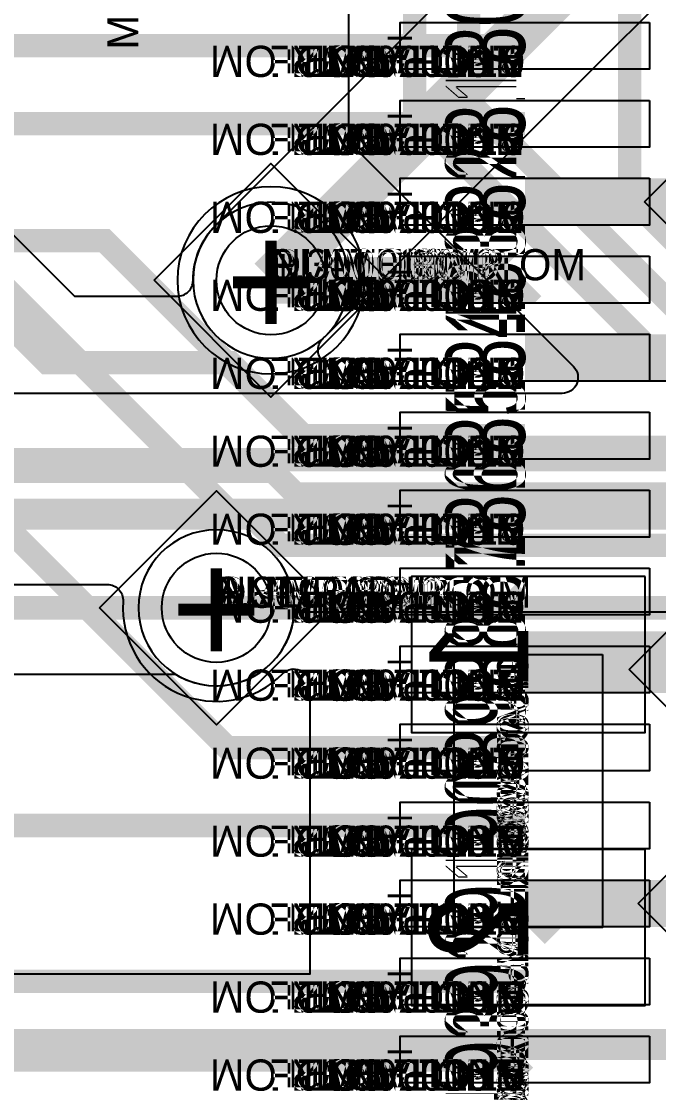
# Model space of a CAD drawing. Extents: x 0 to 323, y 0 to 320.
# Drawn here: x 51.7 to 55.79, y 47.33 to 54.11 of the extents above; entities that cross this region are included whole.
import ezdxf
from ezdxf.enums import TextEntityAlignment as Align

# ---------------------------------------------------------------- set-up
doc = ezdxf.new("R2010")
doc.units = 0
doc.header["$MEASUREMENT"] = 0
doc.layers.get('0').update_dxf_attribs({"linetype": 'CONTINUOUS'})
for name, color, linetype in [('CDN_FIGURES', 7, 'CONTINUOUS'), ('ETCH_BOTTOM', 7, 'CONTINUOUS'), ('ETCH_GND', 3, 'CONTINUOUS'), ('ETCH_INT1', 4, 'CONTINUOUS'), ('ETCH_INT2', 5, 'CONTINUOUS'), ('ETCH_PWR', 6, 'CONTINUOUS'), ('ETCH_TOP', 2, 'CONTINUOUS'), ('MANUFACTURING_NCLEGEND-1-6', 8, 'CONTINUOUS'), ('PACKAGE_GEOMETRY_ASSEMBLY_TOP', 11, 'CONTINUOUS'), ('PACKAGE_GEOMETRY_PIN_NUMBER', 9, 'CONTINUOUS')]:
    doc.layers.add(name, color=color, linetype=linetype)

# ---------------------------------------------------------------- blocks, each defined once
blk = doc.blocks.new('PAD_INFO')
for tag in ['SHAPE_TYPE', 'PAD_HEIGHT', 'PAD_LAYER', 'PAD_TYPE', 'PAD_WIDTH']:
    blk.add_attdef(tag, (0, 0), '', height=0.2)
at = {"flags": 2}
blk.add_attdef('CDN_TYPE', (0, 0), '', height=0.2, dxfattribs=at)
blk = doc.blocks.new('DRILL_INFO')
at = {"flags": 2}
blk.add_attdef('CDN_TYPE', (0, 0), '', height=0.2, dxfattribs=at)
for tag in ['FSHAPE', 'FCHAR', 'DRILL_HEIGHT', 'DIAMETER', 'PLATED', 'DRILL_WIDTH']:
    blk.add_attdef(tag, (0, 0), '', height=0.2)
blk = doc.blocks.new('VIA0700X0300')
at = {"layer": 'ETCH_BOTTOM'}
blk.add_circle((0, 0), 0.35, dxfattribs=at)
at = {"layer": 'ETCH_GND'}
blk.add_circle((0, 0), 0.35, dxfattribs=at)
at = {"layer": 'ETCH_INT1'}
blk.add_circle((0, 0), 0.35, dxfattribs=at)
at = {"layer": 'ETCH_INT2'}
blk.add_circle((0, 0), 0.35, dxfattribs=at)
at = {"layer": 'ETCH_PWR'}
blk.add_circle((0, 0), 0.35, dxfattribs=at)
at = {"layer": 'ETCH_TOP'}
blk.add_circle((0, 0), 0.35, dxfattribs=at)
ref = blk.add_blockref('PAD_INFO', (0, 0))
ref.add_attrib('PAD_LAYER', 'ETCH_TOP', (0, 0), dxfattribs={"height": 0.2})
ref.add_attrib('SHAPE_TYPE', 'NULL', (0, 0), dxfattribs={"height": 0.2})
ref.add_attrib('PAD_TYPE', 'ANTIPAD', (0, 0), dxfattribs={"height": 0.2})
ref.add_attrib('PAD_WIDTH', '0.000000', (0, 0), dxfattribs={"height": 0.2})
ref.add_attrib('PAD_HEIGHT', '0.000000', (0, 0), dxfattribs={"height": 0.2})
ref = blk.add_blockref('PAD_INFO', (0, 0))
ref.add_attrib('PAD_LAYER', 'ETCH_GND', (0, 0), dxfattribs={"height": 0.2})
ref.add_attrib('SHAPE_TYPE', 'NULL', (0, 0), dxfattribs={"height": 0.2})
ref.add_attrib('PAD_TYPE', 'ANTIPAD', (0, 0), dxfattribs={"height": 0.2})
ref.add_attrib('PAD_WIDTH', '0.000000', (0, 0), dxfattribs={"height": 0.2})
ref.add_attrib('PAD_HEIGHT', '0.000000', (0, 0), dxfattribs={"height": 0.2})
ref = blk.add_blockref('PAD_INFO', (0, 0))
ref.add_attrib('PAD_LAYER', 'ETCH_INT1', (0, 0), dxfattribs={"height": 0.2})
ref.add_attrib('SHAPE_TYPE', 'NULL', (0, 0), dxfattribs={"height": 0.2})
ref.add_attrib('PAD_TYPE', 'ANTIPAD', (0, 0), dxfattribs={"height": 0.2})
ref.add_attrib('PAD_WIDTH', '0.000000', (0, 0), dxfattribs={"height": 0.2})
ref.add_attrib('PAD_HEIGHT', '0.000000', (0, 0), dxfattribs={"height": 0.2})
ref = blk.add_blockref('PAD_INFO', (0, 0))
ref.add_attrib('PAD_LAYER', 'ETCH_INT2', (0, 0), dxfattribs={"height": 0.2})
ref.add_attrib('SHAPE_TYPE', 'NULL', (0, 0), dxfattribs={"height": 0.2})
ref.add_attrib('PAD_TYPE', 'ANTIPAD', (0, 0), dxfattribs={"height": 0.2})
ref.add_attrib('PAD_WIDTH', '0.000000', (0, 0), dxfattribs={"height": 0.2})
ref.add_attrib('PAD_HEIGHT', '0.000000', (0, 0), dxfattribs={"height": 0.2})
ref = blk.add_blockref('PAD_INFO', (0, 0))
ref.add_attrib('PAD_LAYER', 'ETCH_PWR', (0, 0), dxfattribs={"height": 0.2})
ref.add_attrib('SHAPE_TYPE', 'NULL', (0, 0), dxfattribs={"height": 0.2})
ref.add_attrib('PAD_TYPE', 'ANTIPAD', (0, 0), dxfattribs={"height": 0.2})
ref.add_attrib('PAD_WIDTH', '0.000000', (0, 0), dxfattribs={"height": 0.2})
ref.add_attrib('PAD_HEIGHT', '0.000000', (0, 0), dxfattribs={"height": 0.2})
ref = blk.add_blockref('PAD_INFO', (0, 0))
ref.add_attrib('PAD_LAYER', 'ETCH_BOTTOM', (0, 0), dxfattribs={"height": 0.2})
ref.add_attrib('SHAPE_TYPE', 'NULL', (0, 0), dxfattribs={"height": 0.2})
ref.add_attrib('PAD_TYPE', 'ANTIPAD', (0, 0), dxfattribs={"height": 0.2})
ref.add_attrib('PAD_WIDTH', '0.000000', (0, 0), dxfattribs={"height": 0.2})
ref.add_attrib('PAD_HEIGHT', '0.000000', (0, 0), dxfattribs={"height": 0.2})
ref = blk.add_blockref('PAD_INFO', (0, 0))
ref.add_attrib('PAD_LAYER', 'ETCH_TOP', (0, 0), dxfattribs={"height": 0.2})
ref.add_attrib('SHAPE_TYPE', 'NULL', (0, 0), dxfattribs={"height": 0.2})
ref.add_attrib('PAD_TYPE', 'THERMAL', (0, 0), dxfattribs={"height": 0.2})
ref.add_attrib('PAD_WIDTH', '0.000000', (0, 0), dxfattribs={"height": 0.2})
ref.add_attrib('PAD_HEIGHT', '0.000000', (0, 0), dxfattribs={"height": 0.2})
ref = blk.add_blockref('PAD_INFO', (0, 0))
ref.add_attrib('PAD_LAYER', 'ETCH_GND', (0, 0), dxfattribs={"height": 0.2})
ref.add_attrib('SHAPE_TYPE', 'NULL', (0, 0), dxfattribs={"height": 0.2})
ref.add_attrib('PAD_TYPE', 'THERMAL', (0, 0), dxfattribs={"height": 0.2})
ref.add_attrib('PAD_WIDTH', '0.000000', (0, 0), dxfattribs={"height": 0.2})
ref.add_attrib('PAD_HEIGHT', '0.000000', (0, 0), dxfattribs={"height": 0.2})
ref = blk.add_blockref('PAD_INFO', (0, 0))
ref.add_attrib('PAD_LAYER', 'ETCH_INT1', (0, 0), dxfattribs={"height": 0.2})
ref.add_attrib('SHAPE_TYPE', 'NULL', (0, 0), dxfattribs={"height": 0.2})
ref.add_attrib('PAD_TYPE', 'THERMAL', (0, 0), dxfattribs={"height": 0.2})
ref.add_attrib('PAD_WIDTH', '0.000000', (0, 0), dxfattribs={"height": 0.2})
ref.add_attrib('PAD_HEIGHT', '0.000000', (0, 0), dxfattribs={"height": 0.2})
ref = blk.add_blockref('PAD_INFO', (0, 0))
ref.add_attrib('PAD_LAYER', 'ETCH_INT2', (0, 0), dxfattribs={"height": 0.2})
ref.add_attrib('SHAPE_TYPE', 'NULL', (0, 0), dxfattribs={"height": 0.2})
ref.add_attrib('PAD_TYPE', 'THERMAL', (0, 0), dxfattribs={"height": 0.2})
ref.add_attrib('PAD_WIDTH', '0.000000', (0, 0), dxfattribs={"height": 0.2})
ref.add_attrib('PAD_HEIGHT', '0.000000', (0, 0), dxfattribs={"height": 0.2})
ref = blk.add_blockref('PAD_INFO', (0, 0))
ref.add_attrib('PAD_LAYER', 'ETCH_PWR', (0, 0), dxfattribs={"height": 0.2})
ref.add_attrib('SHAPE_TYPE', 'NULL', (0, 0), dxfattribs={"height": 0.2})
ref.add_attrib('PAD_TYPE', 'THERMAL', (0, 0), dxfattribs={"height": 0.2})
ref.add_attrib('PAD_WIDTH', '0.000000', (0, 0), dxfattribs={"height": 0.2})
ref.add_attrib('PAD_HEIGHT', '0.000000', (0, 0), dxfattribs={"height": 0.2})
ref = blk.add_blockref('PAD_INFO', (0, 0))
ref.add_attrib('PAD_LAYER', 'ETCH_BOTTOM', (0, 0), dxfattribs={"height": 0.2})
ref.add_attrib('SHAPE_TYPE', 'NULL', (0, 0), dxfattribs={"height": 0.2})
ref.add_attrib('PAD_TYPE', 'THERMAL', (0, 0), dxfattribs={"height": 0.2})
ref.add_attrib('PAD_WIDTH', '0.000000', (0, 0), dxfattribs={"height": 0.2})
ref.add_attrib('PAD_HEIGHT', '0.000000', (0, 0), dxfattribs={"height": 0.2})
ref = blk.add_blockref('PAD_INFO', (0, 0))
ref.add_attrib('PAD_LAYER', 'ETCH_TOP', (0, 0), dxfattribs={"height": 0.2})
ref.add_attrib('SHAPE_TYPE', 'CIRCLE', (0, 0), dxfattribs={"height": 0.2})
ref.add_attrib('PAD_TYPE', 'REGULAR', (0, 0), dxfattribs={"height": 0.2})
ref.add_attrib('PAD_WIDTH', '0.700000', (0, 0), dxfattribs={"height": 0.2})
ref.add_attrib('PAD_HEIGHT', '0.700000', (0, 0), dxfattribs={"height": 0.2})
ref = blk.add_blockref('PAD_INFO', (0, 0))
ref.add_attrib('PAD_LAYER', 'ETCH_GND', (0, 0), dxfattribs={"height": 0.2})
ref.add_attrib('SHAPE_TYPE', 'CIRCLE', (0, 0), dxfattribs={"height": 0.2})
ref.add_attrib('PAD_TYPE', 'REGULAR', (0, 0), dxfattribs={"height": 0.2})
ref.add_attrib('PAD_WIDTH', '0.700000', (0, 0), dxfattribs={"height": 0.2})
ref.add_attrib('PAD_HEIGHT', '0.700000', (0, 0), dxfattribs={"height": 0.2})
ref = blk.add_blockref('PAD_INFO', (0, 0))
ref.add_attrib('PAD_LAYER', 'ETCH_INT1', (0, 0), dxfattribs={"height": 0.2})
ref.add_attrib('SHAPE_TYPE', 'CIRCLE', (0, 0), dxfattribs={"height": 0.2})
ref.add_attrib('PAD_TYPE', 'REGULAR', (0, 0), dxfattribs={"height": 0.2})
ref.add_attrib('PAD_WIDTH', '0.700000', (0, 0), dxfattribs={"height": 0.2})
ref.add_attrib('PAD_HEIGHT', '0.700000', (0, 0), dxfattribs={"height": 0.2})
ref = blk.add_blockref('PAD_INFO', (0, 0))
ref.add_attrib('PAD_LAYER', 'ETCH_INT2', (0, 0), dxfattribs={"height": 0.2})
ref.add_attrib('SHAPE_TYPE', 'CIRCLE', (0, 0), dxfattribs={"height": 0.2})
ref.add_attrib('PAD_TYPE', 'REGULAR', (0, 0), dxfattribs={"height": 0.2})
ref.add_attrib('PAD_WIDTH', '0.700000', (0, 0), dxfattribs={"height": 0.2})
ref.add_attrib('PAD_HEIGHT', '0.700000', (0, 0), dxfattribs={"height": 0.2})
ref = blk.add_blockref('PAD_INFO', (0, 0))
ref.add_attrib('PAD_LAYER', 'ETCH_PWR', (0, 0), dxfattribs={"height": 0.2})
ref.add_attrib('SHAPE_TYPE', 'CIRCLE', (0, 0), dxfattribs={"height": 0.2})
ref.add_attrib('PAD_TYPE', 'REGULAR', (0, 0), dxfattribs={"height": 0.2})
ref.add_attrib('PAD_WIDTH', '0.700000', (0, 0), dxfattribs={"height": 0.2})
ref.add_attrib('PAD_HEIGHT', '0.700000', (0, 0), dxfattribs={"height": 0.2})
ref = blk.add_blockref('PAD_INFO', (0, 0))
ref.add_attrib('PAD_LAYER', 'ETCH_BOTTOM', (0, 0), dxfattribs={"height": 0.2})
ref.add_attrib('SHAPE_TYPE', 'CIRCLE', (0, 0), dxfattribs={"height": 0.2})
ref.add_attrib('PAD_TYPE', 'REGULAR', (0, 0), dxfattribs={"height": 0.2})
ref.add_attrib('PAD_WIDTH', '0.700000', (0, 0), dxfattribs={"height": 0.2})
ref.add_attrib('PAD_HEIGHT', '0.700000', (0, 0), dxfattribs={"height": 0.2})
ref = blk.add_blockref('DRILL_INFO', (0, 0))
ref.add_attrib('DIAMETER', '0.300000', (0, 0), dxfattribs={"height": 0.2})
ref.add_attrib('PLATED', 'PLATED', (0, 0), dxfattribs={"height": 0.2})
ref.add_attrib('FSHAPE', 'DIAMOND', (0, 0), dxfattribs={"height": 0.2})
ref.add_attrib('FCHAR', '+', (0, 0), dxfattribs={"height": 0.2})
ref.add_attrib('DRILL_WIDTH', '1.500000', (0, 0), dxfattribs={"height": 0.2})
ref.add_attrib('DRILL_HEIGHT', '1.500000', (0, 0), dxfattribs={"height": 0.2})
for tag in ['CDN_TYPE', 'PIN']:
    blk.add_attdef(tag, (0, 0), '', height=0.2)
at = {"flags": 2}
for tag in ['PSTKNAME', 'BBV']:
    blk.add_attdef(tag, (0, 0), '', height=0.2, dxfattribs=at)
blk = doc.blocks.new('FIGURE_DIAMOND')
at = {"layer": 'CDN_FIGURES'}
blk.add_lwpolyline([(-0.5, 0), (0, 0.5), (0.5, 0), (0, -0.5)], close=True, dxfattribs=at)
blk = doc.blocks.new('RC1600X0300TS_NS')
at = {"layer": 'ETCH_TOP'}
blk.add_lwpolyline([(-0.8, -0.15), (-0.8, 0.15), (0.8, 0.15), (0.8, -0.15)], close=True, dxfattribs=at)
ref = blk.add_blockref('PAD_INFO', (0, 0))
ref.add_attrib('PAD_LAYER', 'ETCH_TOP', (0, 0), dxfattribs={"height": 0.2})
ref.add_attrib('SHAPE_TYPE', 'NULL', (0, 0), dxfattribs={"height": 0.2})
ref.add_attrib('PAD_TYPE', 'ANTIPAD', (0, 0), dxfattribs={"height": 0.2})
ref.add_attrib('PAD_WIDTH', '0.000000', (0, 0), dxfattribs={"height": 0.2})
ref.add_attrib('PAD_HEIGHT', '0.000000', (0, 0), dxfattribs={"height": 0.2})
ref = blk.add_blockref('PAD_INFO', (0, 0))
ref.add_attrib('PAD_LAYER', 'ETCH_GND', (0, 0), dxfattribs={"height": 0.2})
ref.add_attrib('SHAPE_TYPE', 'NULL', (0, 0), dxfattribs={"height": 0.2})
ref.add_attrib('PAD_TYPE', 'ANTIPAD', (0, 0), dxfattribs={"height": 0.2})
ref.add_attrib('PAD_WIDTH', '0.000000', (0, 0), dxfattribs={"height": 0.2})
ref.add_attrib('PAD_HEIGHT', '0.000000', (0, 0), dxfattribs={"height": 0.2})
ref = blk.add_blockref('PAD_INFO', (0, 0))
ref.add_attrib('PAD_LAYER', 'ETCH_INT1', (0, 0), dxfattribs={"height": 0.2})
ref.add_attrib('SHAPE_TYPE', 'NULL', (0, 0), dxfattribs={"height": 0.2})
ref.add_attrib('PAD_TYPE', 'ANTIPAD', (0, 0), dxfattribs={"height": 0.2})
ref.add_attrib('PAD_WIDTH', '0.000000', (0, 0), dxfattribs={"height": 0.2})
ref.add_attrib('PAD_HEIGHT', '0.000000', (0, 0), dxfattribs={"height": 0.2})
ref = blk.add_blockref('PAD_INFO', (0, 0))
ref.add_attrib('PAD_LAYER', 'ETCH_INT2', (0, 0), dxfattribs={"height": 0.2})
ref.add_attrib('SHAPE_TYPE', 'NULL', (0, 0), dxfattribs={"height": 0.2})
ref.add_attrib('PAD_TYPE', 'ANTIPAD', (0, 0), dxfattribs={"height": 0.2})
ref.add_attrib('PAD_WIDTH', '0.000000', (0, 0), dxfattribs={"height": 0.2})
ref.add_attrib('PAD_HEIGHT', '0.000000', (0, 0), dxfattribs={"height": 0.2})
ref = blk.add_blockref('PAD_INFO', (0, 0))
ref.add_attrib('PAD_LAYER', 'ETCH_PWR', (0, 0), dxfattribs={"height": 0.2})
ref.add_attrib('SHAPE_TYPE', 'NULL', (0, 0), dxfattribs={"height": 0.2})
ref.add_attrib('PAD_TYPE', 'ANTIPAD', (0, 0), dxfattribs={"height": 0.2})
ref.add_attrib('PAD_WIDTH', '0.000000', (0, 0), dxfattribs={"height": 0.2})
ref.add_attrib('PAD_HEIGHT', '0.000000', (0, 0), dxfattribs={"height": 0.2})
ref = blk.add_blockref('PAD_INFO', (0, 0))
ref.add_attrib('PAD_LAYER', 'ETCH_BOTTOM', (0, 0), dxfattribs={"height": 0.2})
ref.add_attrib('SHAPE_TYPE', 'NULL', (0, 0), dxfattribs={"height": 0.2})
ref.add_attrib('PAD_TYPE', 'ANTIPAD', (0, 0), dxfattribs={"height": 0.2})
ref.add_attrib('PAD_WIDTH', '0.000000', (0, 0), dxfattribs={"height": 0.2})
ref.add_attrib('PAD_HEIGHT', '0.000000', (0, 0), dxfattribs={"height": 0.2})
ref = blk.add_blockref('PAD_INFO', (0, 0))
ref.add_attrib('PAD_LAYER', 'ETCH_TOP', (0, 0), dxfattribs={"height": 0.2})
ref.add_attrib('SHAPE_TYPE', 'NULL', (0, 0), dxfattribs={"height": 0.2})
ref.add_attrib('PAD_TYPE', 'THERMAL', (0, 0), dxfattribs={"height": 0.2})
ref.add_attrib('PAD_WIDTH', '0.000000', (0, 0), dxfattribs={"height": 0.2})
ref.add_attrib('PAD_HEIGHT', '0.000000', (0, 0), dxfattribs={"height": 0.2})
ref = blk.add_blockref('PAD_INFO', (0, 0))
ref.add_attrib('PAD_LAYER', 'ETCH_GND', (0, 0), dxfattribs={"height": 0.2})
ref.add_attrib('SHAPE_TYPE', 'NULL', (0, 0), dxfattribs={"height": 0.2})
ref.add_attrib('PAD_TYPE', 'THERMAL', (0, 0), dxfattribs={"height": 0.2})
ref.add_attrib('PAD_WIDTH', '0.000000', (0, 0), dxfattribs={"height": 0.2})
ref.add_attrib('PAD_HEIGHT', '0.000000', (0, 0), dxfattribs={"height": 0.2})
ref = blk.add_blockref('PAD_INFO', (0, 0))
ref.add_attrib('PAD_LAYER', 'ETCH_INT1', (0, 0), dxfattribs={"height": 0.2})
ref.add_attrib('SHAPE_TYPE', 'NULL', (0, 0), dxfattribs={"height": 0.2})
ref.add_attrib('PAD_TYPE', 'THERMAL', (0, 0), dxfattribs={"height": 0.2})
ref.add_attrib('PAD_WIDTH', '0.000000', (0, 0), dxfattribs={"height": 0.2})
ref.add_attrib('PAD_HEIGHT', '0.000000', (0, 0), dxfattribs={"height": 0.2})
ref = blk.add_blockref('PAD_INFO', (0, 0))
ref.add_attrib('PAD_LAYER', 'ETCH_INT2', (0, 0), dxfattribs={"height": 0.2})
ref.add_attrib('SHAPE_TYPE', 'NULL', (0, 0), dxfattribs={"height": 0.2})
ref.add_attrib('PAD_TYPE', 'THERMAL', (0, 0), dxfattribs={"height": 0.2})
ref.add_attrib('PAD_WIDTH', '0.000000', (0, 0), dxfattribs={"height": 0.2})
ref.add_attrib('PAD_HEIGHT', '0.000000', (0, 0), dxfattribs={"height": 0.2})
ref = blk.add_blockref('PAD_INFO', (0, 0))
ref.add_attrib('PAD_LAYER', 'ETCH_PWR', (0, 0), dxfattribs={"height": 0.2})
ref.add_attrib('SHAPE_TYPE', 'NULL', (0, 0), dxfattribs={"height": 0.2})
ref.add_attrib('PAD_TYPE', 'THERMAL', (0, 0), dxfattribs={"height": 0.2})
ref.add_attrib('PAD_WIDTH', '0.000000', (0, 0), dxfattribs={"height": 0.2})
ref.add_attrib('PAD_HEIGHT', '0.000000', (0, 0), dxfattribs={"height": 0.2})
ref = blk.add_blockref('PAD_INFO', (0, 0))
ref.add_attrib('PAD_LAYER', 'ETCH_BOTTOM', (0, 0), dxfattribs={"height": 0.2})
ref.add_attrib('SHAPE_TYPE', 'NULL', (0, 0), dxfattribs={"height": 0.2})
ref.add_attrib('PAD_TYPE', 'THERMAL', (0, 0), dxfattribs={"height": 0.2})
ref.add_attrib('PAD_WIDTH', '0.000000', (0, 0), dxfattribs={"height": 0.2})
ref.add_attrib('PAD_HEIGHT', '0.000000', (0, 0), dxfattribs={"height": 0.2})
ref = blk.add_blockref('PAD_INFO', (0, 0))
ref.add_attrib('PAD_LAYER', 'ETCH_TOP', (0, 0), dxfattribs={"height": 0.2})
ref.add_attrib('SHAPE_TYPE', 'RECTANGLE', (0, 0), dxfattribs={"height": 0.2})
ref.add_attrib('PAD_TYPE', 'REGULAR', (0, 0), dxfattribs={"height": 0.2})
ref.add_attrib('PAD_WIDTH', '1.600000', (0, 0), dxfattribs={"height": 0.2})
ref.add_attrib('PAD_HEIGHT', '0.300000', (0, 0), dxfattribs={"height": 0.2})
ref = blk.add_blockref('PAD_INFO', (0, 0))
ref.add_attrib('PAD_LAYER', 'ETCH_GND', (0, 0), dxfattribs={"height": 0.2})
ref.add_attrib('SHAPE_TYPE', 'NULL', (0, 0), dxfattribs={"height": 0.2})
ref.add_attrib('PAD_TYPE', 'REGULAR', (0, 0), dxfattribs={"height": 0.2})
ref.add_attrib('PAD_WIDTH', '0.000000', (0, 0), dxfattribs={"height": 0.2})
ref.add_attrib('PAD_HEIGHT', '0.000000', (0, 0), dxfattribs={"height": 0.2})
ref = blk.add_blockref('PAD_INFO', (0, 0))
ref.add_attrib('PAD_LAYER', 'ETCH_INT1', (0, 0), dxfattribs={"height": 0.2})
ref.add_attrib('SHAPE_TYPE', 'NULL', (0, 0), dxfattribs={"height": 0.2})
ref.add_attrib('PAD_TYPE', 'REGULAR', (0, 0), dxfattribs={"height": 0.2})
ref.add_attrib('PAD_WIDTH', '0.000000', (0, 0), dxfattribs={"height": 0.2})
ref.add_attrib('PAD_HEIGHT', '0.000000', (0, 0), dxfattribs={"height": 0.2})
ref = blk.add_blockref('PAD_INFO', (0, 0))
ref.add_attrib('PAD_LAYER', 'ETCH_INT2', (0, 0), dxfattribs={"height": 0.2})
ref.add_attrib('SHAPE_TYPE', 'NULL', (0, 0), dxfattribs={"height": 0.2})
ref.add_attrib('PAD_TYPE', 'REGULAR', (0, 0), dxfattribs={"height": 0.2})
ref.add_attrib('PAD_WIDTH', '0.000000', (0, 0), dxfattribs={"height": 0.2})
ref.add_attrib('PAD_HEIGHT', '0.000000', (0, 0), dxfattribs={"height": 0.2})
ref = blk.add_blockref('PAD_INFO', (0, 0))
ref.add_attrib('PAD_LAYER', 'ETCH_PWR', (0, 0), dxfattribs={"height": 0.2})
ref.add_attrib('SHAPE_TYPE', 'NULL', (0, 0), dxfattribs={"height": 0.2})
ref.add_attrib('PAD_TYPE', 'REGULAR', (0, 0), dxfattribs={"height": 0.2})
ref.add_attrib('PAD_WIDTH', '0.000000', (0, 0), dxfattribs={"height": 0.2})
ref.add_attrib('PAD_HEIGHT', '0.000000', (0, 0), dxfattribs={"height": 0.2})
ref = blk.add_blockref('PAD_INFO', (0, 0))
ref.add_attrib('PAD_LAYER', 'ETCH_BOTTOM', (0, 0), dxfattribs={"height": 0.2})
ref.add_attrib('SHAPE_TYPE', 'NULL', (0, 0), dxfattribs={"height": 0.2})
ref.add_attrib('PAD_TYPE', 'REGULAR', (0, 0), dxfattribs={"height": 0.2})
ref.add_attrib('PAD_WIDTH', '0.000000', (0, 0), dxfattribs={"height": 0.2})
ref.add_attrib('PAD_HEIGHT', '0.000000', (0, 0), dxfattribs={"height": 0.2})
ref = blk.add_blockref('DRILL_INFO', (0, 0))
ref.add_attrib('DIAMETER', '0.000000', (0, 0), dxfattribs={"height": 0.2})
ref.add_attrib('PLATED', 'PLATED', (0, 0), dxfattribs={"height": 0.2})
ref.add_attrib('FSHAPE', 'NULL', (0, 0), dxfattribs={"height": 0.2})
ref.add_attrib('DRILL_WIDTH', '0.000000', (0, 0), dxfattribs={"height": 0.2})
ref.add_attrib('DRILL_HEIGHT', '0.000000', (0, 0), dxfattribs={"height": 0.2})
for tag in ['CDN_TYPE', 'PIN']:
    blk.add_attdef(tag, (0, 0), '', height=0.2)
at = {"flags": 2}
for tag in ['PSTKNAME', 'BBV']:
    blk.add_attdef(tag, (0, 0), '', height=0.2, dxfattribs=at)
blk = doc.blocks.new('F42')
at = {"layer": 'ETCH_TOP', "rotation": 90}
for p in [(9.75, 2.25), (10.25, 2.25), (10.75, 2.25), (11.25, 2.25), (11.75, 2.25), (12.25, 2.25), (12.75, 2.25), (13.25, 2.25), (13.75, 2.25), (14.25, 2.25), (14.75, 2.25), (15.25, 2.25), (15.75, 2.25), (16.25, 2.25)]:
    blk.add_blockref('RC1600X0300TS_NS', p, dxfattribs=at)
at = {"flags": 2}
for tag in ['SYMBOL_TYPE', 'CDN_TYPE', 'REFDES']:
    blk.add_attdef(tag, (0, 0), '', height=0.2, dxfattribs=at)
blk = doc.blocks.new('RC1000X1500TS')
at = {"layer": 'ETCH_TOP'}
blk.add_lwpolyline([(-0.5, -0.75), (-0.5, 0.75), (0.5, 0.75), (0.5, -0.75)], close=True, dxfattribs=at)
ref = blk.add_blockref('PAD_INFO', (0, 0))
ref.add_attrib('PAD_LAYER', 'ETCH_TOP', (0, 0), dxfattribs={"height": 0.2})
ref.add_attrib('SHAPE_TYPE', 'NULL', (0, 0), dxfattribs={"height": 0.2})
ref.add_attrib('PAD_TYPE', 'ANTIPAD', (0, 0), dxfattribs={"height": 0.2})
ref.add_attrib('PAD_WIDTH', '0.000000', (0, 0), dxfattribs={"height": 0.2})
ref.add_attrib('PAD_HEIGHT', '0.000000', (0, 0), dxfattribs={"height": 0.2})
ref = blk.add_blockref('PAD_INFO', (0, 0))
ref.add_attrib('PAD_LAYER', 'ETCH_GND', (0, 0), dxfattribs={"height": 0.2})
ref.add_attrib('SHAPE_TYPE', 'NULL', (0, 0), dxfattribs={"height": 0.2})
ref.add_attrib('PAD_TYPE', 'ANTIPAD', (0, 0), dxfattribs={"height": 0.2})
ref.add_attrib('PAD_WIDTH', '0.000000', (0, 0), dxfattribs={"height": 0.2})
ref.add_attrib('PAD_HEIGHT', '0.000000', (0, 0), dxfattribs={"height": 0.2})
ref = blk.add_blockref('PAD_INFO', (0, 0))
ref.add_attrib('PAD_LAYER', 'ETCH_INT1', (0, 0), dxfattribs={"height": 0.2})
ref.add_attrib('SHAPE_TYPE', 'NULL', (0, 0), dxfattribs={"height": 0.2})
ref.add_attrib('PAD_TYPE', 'ANTIPAD', (0, 0), dxfattribs={"height": 0.2})
ref.add_attrib('PAD_WIDTH', '0.000000', (0, 0), dxfattribs={"height": 0.2})
ref.add_attrib('PAD_HEIGHT', '0.000000', (0, 0), dxfattribs={"height": 0.2})
ref = blk.add_blockref('PAD_INFO', (0, 0))
ref.add_attrib('PAD_LAYER', 'ETCH_INT2', (0, 0), dxfattribs={"height": 0.2})
ref.add_attrib('SHAPE_TYPE', 'NULL', (0, 0), dxfattribs={"height": 0.2})
ref.add_attrib('PAD_TYPE', 'ANTIPAD', (0, 0), dxfattribs={"height": 0.2})
ref.add_attrib('PAD_WIDTH', '0.000000', (0, 0), dxfattribs={"height": 0.2})
ref.add_attrib('PAD_HEIGHT', '0.000000', (0, 0), dxfattribs={"height": 0.2})
ref = blk.add_blockref('PAD_INFO', (0, 0))
ref.add_attrib('PAD_LAYER', 'ETCH_PWR', (0, 0), dxfattribs={"height": 0.2})
ref.add_attrib('SHAPE_TYPE', 'NULL', (0, 0), dxfattribs={"height": 0.2})
ref.add_attrib('PAD_TYPE', 'ANTIPAD', (0, 0), dxfattribs={"height": 0.2})
ref.add_attrib('PAD_WIDTH', '0.000000', (0, 0), dxfattribs={"height": 0.2})
ref.add_attrib('PAD_HEIGHT', '0.000000', (0, 0), dxfattribs={"height": 0.2})
ref = blk.add_blockref('PAD_INFO', (0, 0))
ref.add_attrib('PAD_LAYER', 'ETCH_BOTTOM', (0, 0), dxfattribs={"height": 0.2})
ref.add_attrib('SHAPE_TYPE', 'NULL', (0, 0), dxfattribs={"height": 0.2})
ref.add_attrib('PAD_TYPE', 'ANTIPAD', (0, 0), dxfattribs={"height": 0.2})
ref.add_attrib('PAD_WIDTH', '0.000000', (0, 0), dxfattribs={"height": 0.2})
ref.add_attrib('PAD_HEIGHT', '0.000000', (0, 0), dxfattribs={"height": 0.2})
ref = blk.add_blockref('PAD_INFO', (0, 0))
ref.add_attrib('PAD_LAYER', 'ETCH_TOP', (0, 0), dxfattribs={"height": 0.2})
ref.add_attrib('SHAPE_TYPE', 'NULL', (0, 0), dxfattribs={"height": 0.2})
ref.add_attrib('PAD_TYPE', 'THERMAL', (0, 0), dxfattribs={"height": 0.2})
ref.add_attrib('PAD_WIDTH', '0.000000', (0, 0), dxfattribs={"height": 0.2})
ref.add_attrib('PAD_HEIGHT', '0.000000', (0, 0), dxfattribs={"height": 0.2})
ref = blk.add_blockref('PAD_INFO', (0, 0))
ref.add_attrib('PAD_LAYER', 'ETCH_GND', (0, 0), dxfattribs={"height": 0.2})
ref.add_attrib('SHAPE_TYPE', 'NULL', (0, 0), dxfattribs={"height": 0.2})
ref.add_attrib('PAD_TYPE', 'THERMAL', (0, 0), dxfattribs={"height": 0.2})
ref.add_attrib('PAD_WIDTH', '0.000000', (0, 0), dxfattribs={"height": 0.2})
ref.add_attrib('PAD_HEIGHT', '0.000000', (0, 0), dxfattribs={"height": 0.2})
ref = blk.add_blockref('PAD_INFO', (0, 0))
ref.add_attrib('PAD_LAYER', 'ETCH_INT1', (0, 0), dxfattribs={"height": 0.2})
ref.add_attrib('SHAPE_TYPE', 'NULL', (0, 0), dxfattribs={"height": 0.2})
ref.add_attrib('PAD_TYPE', 'THERMAL', (0, 0), dxfattribs={"height": 0.2})
ref.add_attrib('PAD_WIDTH', '0.000000', (0, 0), dxfattribs={"height": 0.2})
ref.add_attrib('PAD_HEIGHT', '0.000000', (0, 0), dxfattribs={"height": 0.2})
ref = blk.add_blockref('PAD_INFO', (0, 0))
ref.add_attrib('PAD_LAYER', 'ETCH_INT2', (0, 0), dxfattribs={"height": 0.2})
ref.add_attrib('SHAPE_TYPE', 'NULL', (0, 0), dxfattribs={"height": 0.2})
ref.add_attrib('PAD_TYPE', 'THERMAL', (0, 0), dxfattribs={"height": 0.2})
ref.add_attrib('PAD_WIDTH', '0.000000', (0, 0), dxfattribs={"height": 0.2})
ref.add_attrib('PAD_HEIGHT', '0.000000', (0, 0), dxfattribs={"height": 0.2})
ref = blk.add_blockref('PAD_INFO', (0, 0))
ref.add_attrib('PAD_LAYER', 'ETCH_PWR', (0, 0), dxfattribs={"height": 0.2})
ref.add_attrib('SHAPE_TYPE', 'NULL', (0, 0), dxfattribs={"height": 0.2})
ref.add_attrib('PAD_TYPE', 'THERMAL', (0, 0), dxfattribs={"height": 0.2})
ref.add_attrib('PAD_WIDTH', '0.000000', (0, 0), dxfattribs={"height": 0.2})
ref.add_attrib('PAD_HEIGHT', '0.000000', (0, 0), dxfattribs={"height": 0.2})
ref = blk.add_blockref('PAD_INFO', (0, 0))
ref.add_attrib('PAD_LAYER', 'ETCH_BOTTOM', (0, 0), dxfattribs={"height": 0.2})
ref.add_attrib('SHAPE_TYPE', 'NULL', (0, 0), dxfattribs={"height": 0.2})
ref.add_attrib('PAD_TYPE', 'THERMAL', (0, 0), dxfattribs={"height": 0.2})
ref.add_attrib('PAD_WIDTH', '0.000000', (0, 0), dxfattribs={"height": 0.2})
ref.add_attrib('PAD_HEIGHT', '0.000000', (0, 0), dxfattribs={"height": 0.2})
ref = blk.add_blockref('PAD_INFO', (0, 0))
ref.add_attrib('PAD_LAYER', 'ETCH_GND', (0, 0), dxfattribs={"height": 0.2})
ref.add_attrib('SHAPE_TYPE', 'NULL', (0, 0), dxfattribs={"height": 0.2})
ref.add_attrib('PAD_TYPE', 'REGULAR', (0, 0), dxfattribs={"height": 0.2})
ref.add_attrib('PAD_WIDTH', '0.000000', (0, 0), dxfattribs={"height": 0.2})
ref.add_attrib('PAD_HEIGHT', '0.000000', (0, 0), dxfattribs={"height": 0.2})
ref = blk.add_blockref('PAD_INFO', (0, 0))
ref.add_attrib('PAD_LAYER', 'ETCH_INT1', (0, 0), dxfattribs={"height": 0.2})
ref.add_attrib('SHAPE_TYPE', 'NULL', (0, 0), dxfattribs={"height": 0.2})
ref.add_attrib('PAD_TYPE', 'REGULAR', (0, 0), dxfattribs={"height": 0.2})
ref.add_attrib('PAD_WIDTH', '0.000000', (0, 0), dxfattribs={"height": 0.2})
ref.add_attrib('PAD_HEIGHT', '0.000000', (0, 0), dxfattribs={"height": 0.2})
ref = blk.add_blockref('PAD_INFO', (0, 0))
ref.add_attrib('PAD_LAYER', 'ETCH_INT2', (0, 0), dxfattribs={"height": 0.2})
ref.add_attrib('SHAPE_TYPE', 'NULL', (0, 0), dxfattribs={"height": 0.2})
ref.add_attrib('PAD_TYPE', 'REGULAR', (0, 0), dxfattribs={"height": 0.2})
ref.add_attrib('PAD_WIDTH', '0.000000', (0, 0), dxfattribs={"height": 0.2})
ref.add_attrib('PAD_HEIGHT', '0.000000', (0, 0), dxfattribs={"height": 0.2})
ref = blk.add_blockref('PAD_INFO', (0, 0))
ref.add_attrib('PAD_LAYER', 'ETCH_PWR', (0, 0), dxfattribs={"height": 0.2})
ref.add_attrib('SHAPE_TYPE', 'NULL', (0, 0), dxfattribs={"height": 0.2})
ref.add_attrib('PAD_TYPE', 'REGULAR', (0, 0), dxfattribs={"height": 0.2})
ref.add_attrib('PAD_WIDTH', '0.000000', (0, 0), dxfattribs={"height": 0.2})
ref.add_attrib('PAD_HEIGHT', '0.000000', (0, 0), dxfattribs={"height": 0.2})
ref = blk.add_blockref('PAD_INFO', (0, 0))
ref.add_attrib('PAD_LAYER', 'ETCH_BOTTOM', (0, 0), dxfattribs={"height": 0.2})
ref.add_attrib('SHAPE_TYPE', 'NULL', (0, 0), dxfattribs={"height": 0.2})
ref.add_attrib('PAD_TYPE', 'REGULAR', (0, 0), dxfattribs={"height": 0.2})
ref.add_attrib('PAD_WIDTH', '0.000000', (0, 0), dxfattribs={"height": 0.2})
ref.add_attrib('PAD_HEIGHT', '0.000000', (0, 0), dxfattribs={"height": 0.2})
ref = blk.add_blockref('DRILL_INFO', (0, 0))
ref.add_attrib('DIAMETER', '0.000000', (0, 0), dxfattribs={"height": 0.2})
ref.add_attrib('PLATED', 'PLATED', (0, 0), dxfattribs={"height": 0.2})
ref.add_attrib('FSHAPE', 'NULL', (0, 0), dxfattribs={"height": 0.2})
ref.add_attrib('DRILL_WIDTH', '0.000000', (0, 0), dxfattribs={"height": 0.2})
ref.add_attrib('DRILL_HEIGHT', '0.000000', (0, 0), dxfattribs={"height": 0.2})
ref = blk.add_blockref('PAD_INFO', (0, 0))
ref.add_attrib('PAD_LAYER', 'ETCH_TOP', (0, 0), dxfattribs={"height": 0.2})
ref.add_attrib('SHAPE_TYPE', 'RECTANGLE', (0, 0), dxfattribs={"height": 0.2})
ref.add_attrib('PAD_TYPE', 'REGULAR', (0, 0), dxfattribs={"height": 0.2})
ref.add_attrib('PAD_WIDTH', '1.000000', (0, 0), dxfattribs={"height": 0.2})
ref.add_attrib('PAD_HEIGHT', '1.500000', (0, 0), dxfattribs={"height": 0.2})
for tag in ['CDN_TYPE', 'PIN']:
    blk.add_attdef(tag, (0, 0), '', height=0.2)
at = {"flags": 2}
for tag in ['PSTKNAME', 'BBV']:
    blk.add_attdef(tag, (0, 0), '', height=0.2, dxfattribs=at)
blk = doc.blocks.new('F56')
at = {"layer": 'PACKAGE_GEOMETRY_ASSEMBLY_TOP'}
blk.add_lwpolyline([(0, -0.475), (1.75, -0.475), (1.75, 0.475), (0, 0.475)], close=True, dxfattribs=at)
at = {"layer": 'ETCH_TOP'}
ref = blk.add_blockref('RC1000X1500TS', (0, 0), dxfattribs=at)
ref.add_attrib('CDN_TYPE', 'PIN', (0, 0), dxfattribs={"height": 0.2})
ref.add_attrib('PIN', '1', (0, 0), dxfattribs={"height": 0.2})
ref = blk.add_blockref('RC1000X1500TS', (1.75, 0), dxfattribs=at)
ref.add_attrib('CDN_TYPE', 'PIN', (0, 0), dxfattribs={"height": 0.2})
ref.add_attrib('PIN', '2', (0, 0), dxfattribs={"height": 0.2})
at = {"flags": 2}
for tag in ['SYMBOL_TYPE', 'CDN_TYPE', 'REFDES']:
    blk.add_attdef(tag, (0, 0), '', height=0.2, dxfattribs=at)

msp = doc.modelspace()

# ---------------------------------------------------------------- linework, layer by layer
at = {"layer": 'ETCH_BOTTOM'}
for points, format in [([(86.7, 52.45, 0.15, 0.15, 0), (85.6209, 53.529, 0.15, 0.15, 0), (81.029, 53.529, 0.15, 0.15, 0), (78.879, 51.379, 0.15, 0.15, 0), (58.071, 51.379, 0.15, 0.15, 0), (57.25, 52.2, 0.15, 0.15, 0), (56.3868, 52.2, 0.15, 0.15, 0), (55.6, 52.9868, 0.15, 0.15, 0), (55.6, 58.1456, 0.15, 0.15, 0), (46.4556, 67.29, 0.15, 0.15, 0), (46.2078, 67.29, 0.15, 0.15, 0), (45.871, 67.6268, 0.15, 0.15, 0), (45.871, 68.6791, 0.15, 0.15, 0), (43.87, 70.6802, 0.15, 0.15, 0), (43.4322, 71.118, 0.15, 0.15, 0), (37.118, 71.118, 0.15, 0.15, 0), (37, 71, 0.15, 0.15, 0), (25.4367, 71, 0.15, 0.15, 0), (23.0307, 68.594, 0.15, 0.15, 0), (22.056, 68.594, 0.15, 0.15, 0)], "xyseb"), ([(78.5, 47.45, 0.2, 0.2, 0), (71.55, 47.45, 0.2, 0.2, 0), (71.0253, 47.9747, 0.2, 0.2, 0), (59.2446, 47.9747, 0.2, 0.2, 0), (56.2693, 50.95, 0.2, 0.2, 0), (49.6014, 50.95, 0.2, 0.2, 0), (39.485, 61.0664, 0.2, 0.2, 0), (39.485, 61.535, 0.2, 0.2, 0)], "xyseb"), ([(82, 51.75, 0.15, 0.15, 0), (80.0986, 51.75, 0.15, 0.15, 0), (79.1276, 50.779, 0.15, 0.15, 0), (57.3834, 50.779, 0.15, 0.15, 0), (56.5624, 51.6, 0.15, 0.15, 0), (56.1382, 51.6, 0.15, 0.15, 0), (54.221, 53.5172, 0.15, 0.15, 0), (54.221, 57.4972, 0.15, 0.15, 0), (53.2932, 58.425, 0.15, 0.15, 0), (52.725, 58.425, 0.15, 0.15, 0), (51.675, 59.475, 0.15, 0.15, 0), (43.7118, 59.475, 0.15, 0.15, 0), (42.025, 61.1618, 0.15, 0.15, 0), (42.025, 61.475, 0.15, 0.15, 0)], "xyseb"), ([(80.3, 45.95, 0.2, 0.2, 0), (79.4, 46.85, 0.2, 0.2, 0), (78.2514, 46.85, 0.2, 0.2, 0), (78.0014, 47.1, 0.2, 0.2, 0), (71.405, 47.1, 0.2, 0.2, 0), (70.955, 47.55, 0.2, 0.2, 0), (51.35, 47.55, 0.2, 0.2, 0), (38.215, 60.685, 0.2, 0.2, 0)], "xyseb"), ([(43.295, 60.705, 0.15, 0.15, 0), (52.6163, 60.705, 0.15, 0.15, 0), (53.7922, 59.529, 0.15, 0.15, 0), (54.5682, 58.753, 0.15, 0.15, 0), (54.5682, 53.5943, 0.15, 0.15, 0), (56.2625, 51.9, 0.15, 0.15, 0), (56.6867, 51.9, 0.15, 0.15, 0), (57.5077, 51.079, 0.15, 0.15, 0), (79.0033, 51.079, 0.15, 0.15, 0), (80.2493, 52.325, 0.15, 0.15, 0), (84.925, 52.325, 0.15, 0.15, 0), (86.3, 50.95, 0.15, 0.15, 0)], "xyseb"), ([(40.755, 60.645, 0.15, 0.15, 0), (50.1, 51.3, 0.15, 0.15, 0), (56.379, 51.3, 0.15, 0.15, 0), (59.0542, 48.6248, 0.15, 0.15, 0), (79.6752, 48.6248, 0.15, 0.15, 0), (80.35, 47.95, 0.15, 0.15, 0)], "xyseb"), ([(51.0499, 54.7999), (53.7959, 54.7999), (53.7959, 53.3411), (55.2388, 51.8982, -0.668179), (55.1671, 51.7251), (50.2761, 51.7251)], "xyb"), ([(49.415, 50.4999), (52.2502, 50.4999, -0.434609), (52.3513, 50.3915, 0.695334), (53.3764, 49.9278, -0.669944), (53.5499, 49.8564), (53.5499, 48.0001), (51.5364, 48.0001)], "xyb"), ([(56.346, 49.954, 0.3, 0.3, 0), (56.25, 50.05, 0.3, 0.3, 0), (54.95, 50.05, 0.3, 0.3, 0)], "xyseb"), ([(56.404, 48.454, 0.3, 0.3, 0), (55.104, 48.454, 0.3, 0.3, 0), (54.95, 48.3, 0.3, 0.3, 0)], "xyseb")]:
    msp.add_lwpolyline(points, format=format, dxfattribs=at)
msp.add_lwpolyline([(53.3, 53.0501, 1), (53.3, 51.8499, 1)], format="xyb", close=True, dxfattribs=at)
at = {"layer": 'ETCH_GND'}
for points in [[(53.8001, 52.45, 1), (52.7999, 52.45, 1)], [(53.4501, 50.35, 1), (52.4499, 50.35, 1)]]:
    msp.add_lwpolyline(points, format="xyb", close=True, dxfattribs=at)
at = {"layer": 'ETCH_INT1'}
for points in [[(53.8001, 52.45, 1), (52.7999, 52.45, 1)], [(53.4501, 50.35, 1), (52.4499, 50.35, 1)]]:
    msp.add_lwpolyline(points, format="xyb", close=True, dxfattribs=at)
at = {"layer": 'ETCH_INT2'}
for points, format in [([(122, 94.75, 0.3, 0.3, 0), (121.3, 94.75, 0.3, 0.3, 0), (112.9, 103.15, 0.3, 0.3, 0), (87.5807, 103.15, 0.3, 0.3, 0), (74.7, 90.2693, 0.3, 0.3, 0), (74.7, 85.0668, 0.3, 0.3, 0), (57.95, 68.3168, 0.3, 0.3, 0), (57.95, 57.2193, 0.3, 0.3, 0), (57.35, 56.6193, 0.3, 0.3, 0), (57.35, 56.5, 0.3, 0.3, 0), (53.3, 52.45, 0.3, 0.3, 0)], "xyseb"), ([(23.4, 92.7, 0.15, 0.15, 0), (23.4, 84.1633, 0.15, 0.15, 0), (23.325, 84.0883, 0.15, 0.15, 0), (23.325, 81.5383, 0.15, 0.15, 0), (43.87, 60.9933, 0.15, 0.15, 0), (43.87, 59.9169, 0.15, 0.15, 0), (45.875, 57.9118, 0.15, 0.15, 0), (51.8642, 51.9226, 0.15, 0.15, 0), (53.0393, 51.9226, 0.15, 0.15, 0), (53.5829, 51.379, 0.15, 0.15, 0), (58.9382, 51.379, 0.15, 0.15, 0), (59.275, 51.7158, 0.15, 0.15, 0), (59.275, 54.475, 0.15, 0.15, 0), (59.7, 54.9, 0.15, 0.15, 0)], "xyseb"), ([(59.85, 53.35, 0.15, 0.15, 0), (59.85, 51.8665, 0.15, 0.15, 0), (59.0625, 51.079, 0.15, 0.15, 0), (53.4586, 51.079, 0.15, 0.15, 0), (53.3126, 51.225, 0.15, 0.15, 0), (50.925, 51.225, 0.15, 0.15, 0), (49.0726, 53.0774, 0.15, 0.15, 0), (44.8599, 57.29, 0.15, 0.15, 0), (44.3268, 57.29, 0.15, 0.15, 0), (43.99, 57.6268, 0.15, 0.15, 0), (41.33, 60.2869, 0.15, 0.15, 0), (41.33, 60.8832, 0.15, 0.15, 0), (40.9932, 61.22, 0.15, 0.15, 0), (25.4711, 76.742, 0.15, 0.15, 0), (24.6448, 76.742, 0.15, 0.15, 0), (24.308, 77.0788, 0.15, 0.15, 0), (22.8, 78.5869, 0.15, 0.15, 0), (22.8, 90.95, 0.15, 0.15, 0)], "xyseb"), ([(22.869, 69.731, 0.15, 0.15, 0), (23.0322, 69.731, 0.15, 0.15, 0), (40.5356, 53.2021, 0.15, 0.15, 0), (42.8127, 50.925, 0.15, 0.15, 0), (53.1883, 50.925, 0.15, 0.15, 0), (53.3633, 50.75, 0.15, 0.15, 0), (56.3632, 50.75, 0.15, 0.15, 0), (58.75, 48.3632, 0.15, 0.15, 0), (58.75, 34.2369, 0.15, 0.15, 0), (64.675, 28.3118, 0.15, 0.15, 0), (65.3685, 27.6183, 0.15, 0.15, 0), (65.7816, 27.6183, 0.15, 0.15, 0), (78.2, 15.2, 0.15, 0.15, 0)], "xyseb"), ([(44.2951, 60.093), (52.0403, 52.3477), (52.6985, 52.3477, 0.414791), (52.7999, 52.4493, -0.199276), (52.9464, 52.8036), (56.8499, 56.7071), (56.8499, 56.8264), (57.4499, 57.4264), (57.4499, 68.5239), (57.8976, 68.9716, 0.47916), (57.8805, 69.1287, -0.100336), (57.7377, 69.2669, 0.469107), (57.5824, 69.2812), (53.6501, 65.3489), (53.6501, 64.9857), (53.0643, 64.3999), (52.2356, 64.3999), (52.1066, 64.5289), (51.8598, 64.5289), (51.8479, 64.522, -0.244), (51.3878, 64.4993)], "xyb"), ([(52.95, 50.35, 0.15, 0.15, 0), (41.6133, 50.35, 0.15, 0.15, 0), (25.1383, 66.825, 0.15, 0.15, 0), (24.3116, 66.825, 0.15, 0.15, 0), (23.3617, 67.775, 0.15, 0.15, 0), (23.025, 68.1117, 0.15, 0.15, 0), (23.025, 68.4382, 0.15, 0.15, 0), (22.2942, 69.169, 0.15, 0.15, 0), (21.8177, 69.169, 0.15, 0.15, 0), (21.2687, 68.62, 0.15, 0.15, 0), (20.43, 68.62, 0.15, 0.15, 0)], "xyseb"), ([(41.4372, 49.9249), (52.6862, 49.9249), (52.6981, 49.918, 0.533605), (53.4453, 50.2812), (53.4514, 50.3249), (56.1871, 50.3249), (58.3249, 48.1871), (58.3249, 34.0608), (59.2656, 33.1201, -0.668179), (59.1939, 32.947), (17.699, 32.947)], "xyb")]:
    msp.add_lwpolyline(points, format=format, dxfattribs=at)
msp.add_lwpolyline([(53.759, 51.8041), (53.6313, 51.9318, -0.429222), (53.6351, 52.0787, 0.012801), (53.6536, 52.0964), (57.5291, 55.9718, -0.396941), (57.6681, 55.9759, 0.226304), (58.0819, 55.8567, -0.463209), (58.1999, 55.7566), (58.1999, 51.954, 0.02017), (58.2015, 51.9137, -0.438145), (58.1005, 51.8041)], format="xyb", close=True, dxfattribs=at)
at = {"layer": 'ETCH_PWR'}
for points in [[(53.8001, 52.45, 1), (52.7999, 52.45, 1)], [(53.4501, 50.35, 1), (52.4499, 50.35, 1)]]:
    msp.add_lwpolyline(points, format="xyb", close=True, dxfattribs=at)
at = {"layer": 'ETCH_TOP'}
for points in [[(29, 48.98, 0.15, 0.15, 0), (29, 50.65, 0.15, 0.15, 0), (32.304, 53.954, 0.15, 0.15, 0), (54.928, 53.954, 0.15, 0.15, 0)], [(29.8, 48.98, 0.15, 0.15, 0), (29.8, 50.55, 0.15, 0.15, 0), (32.704, 53.454, 0.15, 0.15, 0), (54.928, 53.454, 0.15, 0.15, 0)], [(56.446, 52.954, 0.3, 0.3, 0), (54.928, 52.954, 0.3, 0.3, 0)], [(30.6, 48.98, 0.15, 0.15, 0), (30.6, 50.104, 0.15, 0.15, 0), (33.201, 52.705, 0.15, 0.15, 0), (52.2318, 52.705, 0.15, 0.15, 0), (53.4828, 51.454, 0.15, 0.15, 0), (54.928, 51.454, 0.15, 0.15, 0)], [(53.3, 52.45, 0.3, 0.3, 0), (54.924, 52.45, 0.3, 0.3, 0), (54.928, 52.454, 0.3, 0.3, 0)], [(31.4, 48.98, 0.15, 0.15, 0), (31.4, 50, 0.15, 0.15, 0), (33.805, 52.405, 0.15, 0.15, 0), (51.595, 52.405, 0.15, 0.15, 0), (53.046, 50.954, 0.15, 0.15, 0), (54.928, 50.954, 0.15, 0.15, 0)], [(54.928, 49.454, 0.15, 0.15, 0), (53.018, 49.454, 0.15, 0.15, 0), (50.367, 52.105, 0.15, 0.15, 0), (34.205, 52.105, 0.15, 0.15, 0), (32.2, 50.1, 0.15, 0.15, 0), (32.2, 48.98, 0.15, 0.15, 0)], [(58.7, 51.954, 0.3, 0.3, 0), (54.928, 51.954, 0.3, 0.3, 0)], [(54.928, 48.954, 0.15, 0.15, 0), (50.992, 48.954, 0.15, 0.15, 0), (48.141, 51.805, 0.15, 0.15, 0), (36.655, 51.805, 0.15, 0.15, 0), (34.6, 49.75, 0.15, 0.15, 0), (34.6, 48.98, 0.15, 0.15, 0)], [(54.928, 47.954, 0.15, 0.15, 0), (49.0946, 47.954, 0.15, 0.15, 0), (45.5436, 51.505, 0.15, 0.15, 0), (37.025, 51.505, 0.15, 0.15, 0), (35.4, 49.88, 0.15, 0.15, 0), (35.4, 48.98, 0.15, 0.15, 0)], [(54.928, 47.454, 0.15, 0.15, 0), (54.924, 47.45, 0.15, 0.15, 0), (49.1743, 47.45, 0.15, 0.15, 0), (45.4193, 51.205, 0.15, 0.15, 0), (37.605, 51.205, 0.15, 0.15, 0), (36.2, 49.8, 0.15, 0.15, 0), (36.2, 48.98, 0.15, 0.15, 0)], [(80.45, 41.2, 0.15, 0.15, 0), (79.275, 42.375, 0.15, 0.15, 0), (79.275, 42.7882, 0.15, 0.15, 0), (71.5342, 50.529, 0.15, 0.15, 0), (56.1077, 50.529, 0.15, 0.15, 0), (55.9287, 50.35, 0.15, 0.15, 0), (54.824, 50.35, 0.15, 0.15, 0)], [(54.824, 50.35, 0.15, 0.15, 0), (54.928, 50.454, 0.15, 0.15, 0)], [(52.95, 50.35, 0.15, 0.15, 0), (54.824, 50.35, 0.15, 0.15, 0)], [(54.928, 49.954, 0.3, 0.3, 0), (56.346, 49.954, 0.3, 0.3, 0)], [(54.928, 48.454, 0.3, 0.3, 0), (56.404, 48.454, 0.3, 0.3, 0)]]:
    msp.add_lwpolyline(points, format="xyseb", dxfattribs=at)

# ---------------------------------------------------------------- block references
at = {"rotation": 90}
msp.add_blockref('F42', (57.178, 37.704), dxfattribs=at)
at = {"xscale": -1, "rotation": 90}
for p in [(52.45, 57.7), (54.95, 50.05)]:
    msp.add_blockref('F56', p, dxfattribs=at)
at = {"layer": 'ETCH_TOP'}
for p in [(53.3, 52.45), (52.95, 50.35)]:
    msp.add_blockref('VIA0700X0300', p, dxfattribs=at)
at = {"layer": 'MANUFACTURING_NCLEGEND-1-6', "xscale": 1.5, "yscale": 1.5}
for p in [(56.446, 52.954), (53.3, 52.45), (52.95, 50.35), (56.346, 49.954), (56.404, 48.454)]:
    msp.add_blockref('FIGURE_DIAMOND', p, dxfattribs=at)

# ---------------------------------------------------------------- texts
at = {"layer": 'MANUFACTURING_NCLEGEND-1-6'}
for p in [(53.3, 52.45), (52.95, 50.35)]:
    msp.add_text('+', height=0.75, dxfattribs=at).set_placement(p, align=Align.MIDDLE_CENTER)
at = {"layer": 'PACKAGE_GEOMETRY_PIN_NUMBER', "width": 0.649606}
for s, p in [('180', (54.928, 53.954)), ('181', (54.928, 53.454)), ('182', (54.928, 52.954)), ('183', (54.928, 52.454)), ('184', (54.928, 51.954)), ('185', (54.928, 51.454)), ('186', (54.928, 50.954)), ('187', (54.928, 50.454)), ('188', (54.928, 49.954)), ('189', (54.928, 49.454)), ('190', (54.928, 48.954)), ('191', (54.928, 48.454)), ('192', (54.928, 47.954)), ('193', (54.928, 47.454))]:
    msp.add_text(s, height=0.508, rotation=90, dxfattribs=at).set_placement(p, align=Align.CENTER)
at = {"layer": 'PACKAGE_GEOMETRY_PIN_NUMBER', "text_generation_flag": 2, "width": 0.88}
for s, p in [('1', (54.95, 50.05)), ('2', (54.95, 48.3))]:
    msp.add_text(s, height=0.635, rotation=90, dxfattribs=at).set_placement(p, align=Align.CENTER)

doc.saveas('drawing.dxf')
